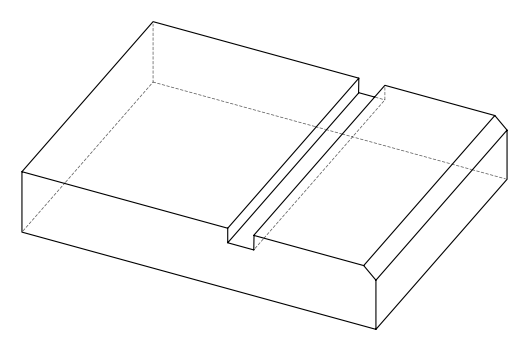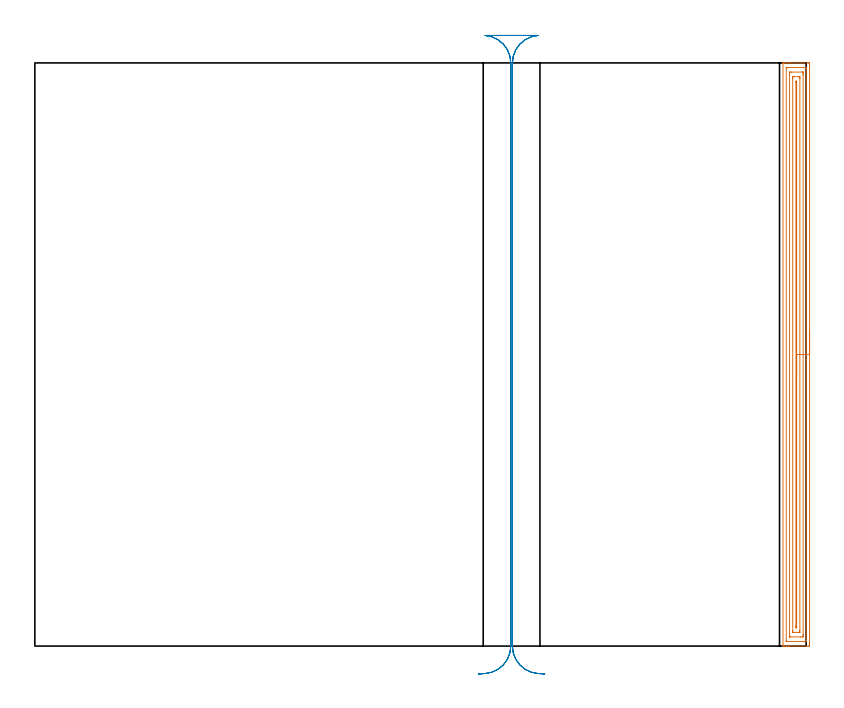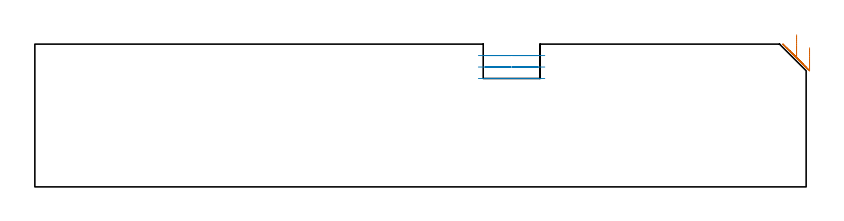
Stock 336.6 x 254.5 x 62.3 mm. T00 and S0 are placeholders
(PLAN: 2 operations, 1 tool changes, 14.1 min)
(1 AREA_MILL | FG_CHAMFER_SURFACE | UGT0205_001 | 10.35 min | 17124 mm3)
(2 MILL_RECTANGULAR_SLOT | SLOT_RECTANGULAR | UGT0201_106 | Follow Part, ap 6, ae 75% | 3.71 min | 94335 mm3)
(TOOL UGT0205_001 | Chamfer Mill 20 x 3 x 45 deg. | D20 FL50 Z2)
(TOOL UGT0201_106 | End Mill 24 mm | D24 FL25 Z2)
(OP 1 AREA_MILL)
G17 G21 G94 G90
T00 M6
G54
G17 G0 G90 X338.1 Y137.25 S1061 M3
G43 Z72.3 H0
Z60.7
G94 G1 Y137.212 Z59.828 F250.
Y137.098 Z58.964
Y136.909 Z58.112
Y136.647 Z57.28
Y136.313 Z56.474
Y135.91 Z55.7
Y135.442 Z54.964
Y134.91 Z54.272
Y134.321 Z53.629
Y133.678 Z53.04
Y132.986 Z52.508
Y132.25 Z52.04
Y131.476 Z51.637
Y130.67 Z51.303
Y129.838 Z51.041
Y128.987 Z50.852
Y128.122 Z50.738
Y127.25 Z50.7
Y0.992
X338.099 Y0.598 Z50.701
X338.095 Y0.106 Z50.703
X338.092 Y0.009 Z50.706
X337.607 Y0.004 Z51.19
X337.014 Y0. Z51.783
X329.647 Z59.147
X329.064 Z59.733
X328.762 Z60.034
X328.179 Z60.617
X327.878 Z60.917
X327.282 Z61.517
X326.993 Z61.806
X326.836 Z61.963
X326.517 Y0.007 Z62.274
X326.503 Y0.009 Z62.288
X326.5 Y0.152 Z62.3
Y254.348
X326.503 Y254.492 Z62.288
X326.517 Y254.5 Z62.273
X326.836 Z61.963
X327.275 Z61.524
X327.878 Z60.917
X329.064 Z59.733
X329.647 Z59.147
X337.315 Z51.482
X337.607 Y254.497 Z51.19
X338.091 Y254.491 Z50.706
X338.094 Y254.394 Z50.703
X338.099 Y253.902 Z50.701
X338.1 Y253.405 Z50.7
Y127.25
X336.686 Z52.114
Y2.382
X336.684 Y2.168 Z52.116
X336.681 Y2.062 Z52.119
X336.679 Y2.017 Z52.121
X336.595 Y2.01 Z52.205
X336.214 Y2.002 Z52.586
X335.838 Y2.001 Z52.962
X335.332 Y2. Z53.468
X328.256 Z60.544
X328.033 Y2.004 Z60.767
X327.935 Y2.008 Z60.865
X327.921 Y2.01 Z60.879
X327.919 Y2.025 Z60.881
X327.916 Y2.069 Z60.884
X327.915 Y2.161 Z60.885
X327.914 Y2.345 Z60.886
Y252.118
X327.916 Y252.332 Z60.884
X327.919 Y252.438 Z60.881
X327.921 Y252.483 Z60.879
X328.006 Y252.49 Z60.794
X328.386 Y252.498 Z60.414
X328.762 Y252.499 Z60.038
X329.268 Y252.5 Z59.532
X336.344 Z52.456
X336.567 Y252.496 Z52.233
X336.665 Y252.492 Z52.135
X336.679 Y252.49 Z52.121
X336.681 Y252.475 Z52.119
X336.684 Y252.431 Z52.116
X336.685 Y252.339 Z52.115
X336.686 Y252.155 Z52.114
Y127.25
X335.272 Z53.528
X335.271 Y5.058 Z53.529
Y4.738
X335.266 Y4.166 Z53.534
X335.265 Y4.015 Z53.535
X335.113 Y4.005 Z53.687
X334.953 Y4.002 Z53.847
X334.233 Y4. Z54.567
X329.647 Y4.001 Z59.153
X329.483 Y4.003 Z59.317
X329.373 Y4.007 Z59.427
X329.338 Y4.01 Z59.462
X329.335 Y4.023 Z59.465
X329.332 Y4.059 Z59.468
X329.33 Y4.166 Z59.47
X329.329 Y4.486 Z59.471
X329.328 Y5.058 Z59.472
X329.329 Y249.443 Z59.471
Y249.762
X329.334 Y250.334 Z59.466
X329.335 Y250.485 Z59.465
X329.487 Y250.495 Z59.313
X329.647 Y250.498 Z59.153
X330.367 Y250.5 Z58.433
X334.953 Y250.499 Z53.847
X335.118 Y250.497 Z53.682
X335.227 Y250.493 Z53.573
X335.262 Y250.49 Z53.538
X335.265 Y250.477 Z53.535
X335.268 Y250.441 Z53.532
X335.27 Y250.334 Z53.53
X335.271 Y250.014 Z53.529
Y249.443
X335.272 Y127.25 Z53.528
X333.857 Z54.943
Y6.841
X333.855 Y6.165 Z54.945
X333.853 Y6.066 Z54.947
X333.851 Y6.015 Z54.949
X333.81 Y6.01 Z54.99
X333.602 Y6.006 Z55.198
X333.184 Y6. Z55.616
X333.134 Z55.666
X331.365 Z57.435
X330.985 Y6.004 Z57.815
X330.794 Y6.008 Z58.006
X330.753 Y6.01 Z58.047
X330.749 Y6.04 Z58.051
X330.747 Y6.097 Z58.053
X330.743 Y6.628 Z58.057
Y6.841
Y247.659
X330.745 Y248.335 Z58.055
X330.747 Y248.434 Z58.053
X330.749 Y248.485 Z58.051
X330.79 Y248.49 Z58.01
X330.999 Y248.494 Z57.801
X331.416 Y248.5 Z57.384
X331.466 Z57.334
X333.235 Z55.565
X333.615 Y248.496 Z55.185
X333.806 Y248.492 Z54.994
X333.847 Y248.49 Z54.953
X333.851 Y248.46 Z54.949
X333.853 Y248.403 Z54.947
X333.857 Y247.873 Z54.943
Y247.659
Y127.25
X332.443 Z56.357
Y8.481
X332.442 Y8.336 Z56.358
X332.436 Y8.049 Z56.364
X332.43 Y8.009 Z56.37
X332.416 Y8.005 Z56.384
X332.377 Y8.001 Z56.423
X332.3 Z56.5
X332.212 Y8.005 Z56.588
X332.164 Y8.01 Z56.636
X332.16 Y8.192 Z56.64
X332.157 Y8.481 Z56.643
Y8.625
Y246.019
X332.158 Y246.164 Z56.642
X332.164 Y246.451 Z56.636
X332.17 Y246.491 Z56.63
X332.184 Y246.495 Z56.616
X332.223 Y246.499 Z56.577
X332.3 Z56.5
X332.388 Y246.495 Z56.412
X332.436 Y246.49 Z56.364
X332.44 Y246.308 Z56.36
X332.443 Y246.019 Z56.357
Y245.875
Y127.25
Y126.378 Z56.395
Y125.514 Z56.509
Y124.662 Z56.698
Y123.83 Z56.96
Y123.024 Z57.294
Y122.25 Z57.697
Y121.514 Z58.165
Y120.822 Z58.696
Y120.179 Z59.286
Y119.59 Z59.929
Y119.059 Z60.621
Y118.59 Z61.357
Y118.187 Z62.131
Y117.853 Z62.937
Y117.591 Z63.769
Y117.402 Z64.62
Y117.288 Z65.485
Y117.25 Z66.357
G0 Z72.3
M5
M2
(OP 2 MILL_RECTANGULAR_SLOT)
G17 G21 G94 G90
T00 M6
G54
G17 G0 G90 X222.545 Y-12.182 S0 M3
G43 Z72.3 H0
Z57.3
G94 G1 X219.552 Y-11.97 F250.
G2 X208.4 Y0. R12. F500.
G1 Y254.5
G2 X219.552 Y266.47 R12.
G1 Y266.5
X196.548
Y266.47
G2 X207.7 Y254.5 R12.
G1 Y0.
G2 X196.548 Y-11.97 R12.
G1 X193.555 Y-12.182 F250.
G0 X222.545 Z52.3
G1 X219.552 Y-11.97
G2 X208.4 Y0. R12. F500.
G1 Y254.5
G2 X219.552 Y266.47 R12.
G1 Y266.5
X196.548
Y266.47
G2 X207.7 Y254.5 R12.
G1 Y0.
G2 X196.548 Y-11.97 R12.
G1 X193.555 Y-12.182 F250.
G0 X222.545 Z47.3
G1 X219.552 Y-11.97
G2 X208.4 Y0. R12. F500.
G1 Y254.5
G2 X219.552 Y266.47 R12.
G1 Y266.5
X196.548
Y266.47
G2 X207.7 Y254.5 R12.
G1 Y0.
G2 X196.548 Y-11.97 R12.
G1 X193.555 Y-12.182 F250.
G0 Z72.3
M5
M2
